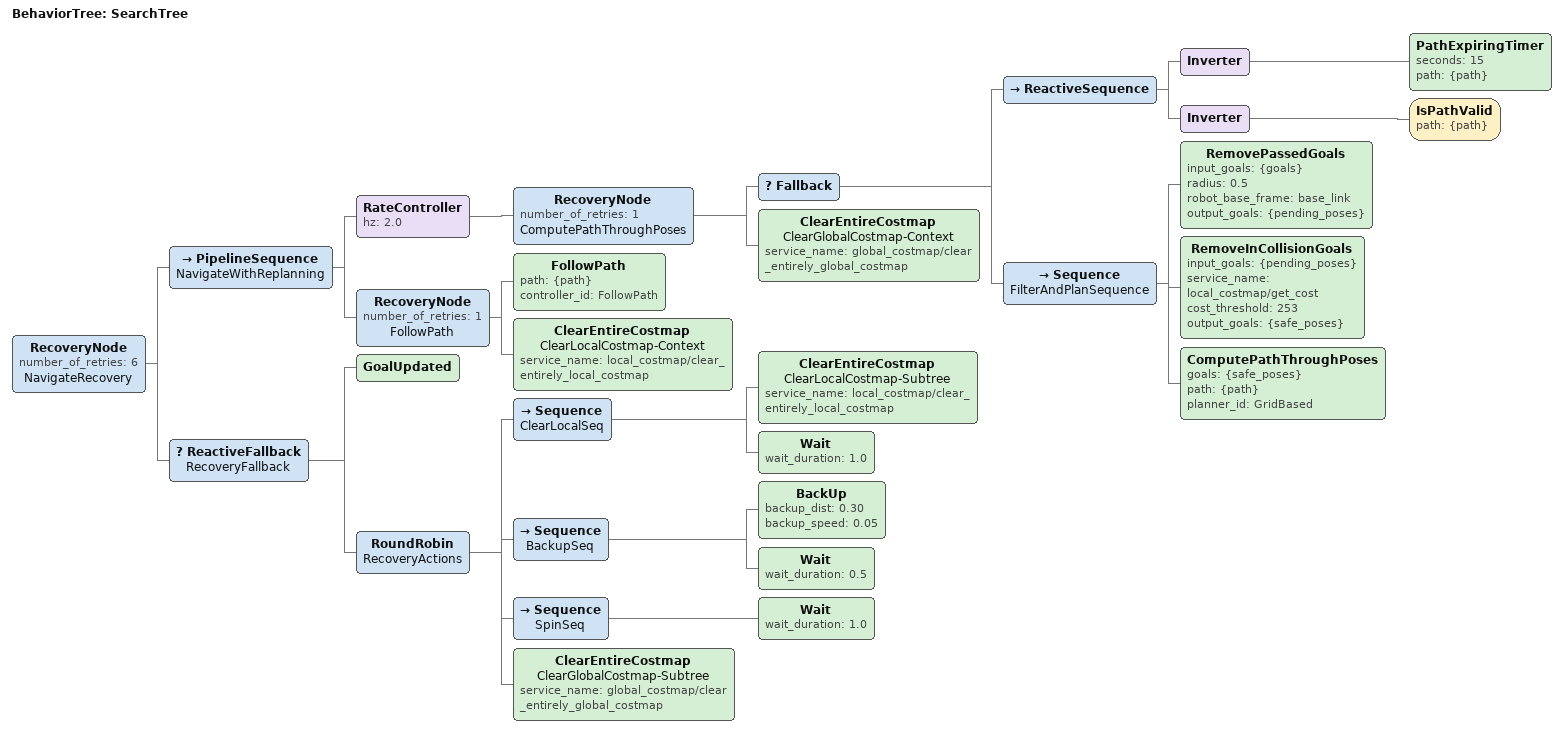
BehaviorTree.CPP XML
<root main_tree_to_execute="SearchTree">
  <BehaviorTree ID="SearchTree">
    <RecoveryNode number_of_retries="6" name="NavigateRecovery">
      <PipelineSequence name="NavigateWithReplanning">

        <RateController hz="2.0">
          <RecoveryNode number_of_retries="1" name="ComputePathThroughPoses">
            <Fallback>

              <ReactiveSequence>
                <Inverter>
                  <PathExpiringTimer seconds="15" path="{path}"/>
                </Inverter>
                <Inverter>
                  <IsPathValid path="{path}"/>
                </Inverter>
              </ReactiveSequence>

              <Sequence name="FilterAndPlanSequence">
                <RemovePassedGoals input_goals="{goals}"
                                   radius="0.5"
                                   robot_base_frame="base_link"
                                   output_goals="{pending_poses}"/>

                <RemoveInCollisionGoals input_goals="{pending_poses}"
                                        service_name="local_costmap/get_cost"
                                        cost_threshold="253"
                                        output_goals="{safe_poses}"/>

                <ComputePathThroughPoses goals="{safe_poses}"
                                         path="{path}"
                                         planner_id="GridBased"/>
              </Sequence>

            </Fallback>
            <ClearEntireCostmap name="ClearGlobalCostmap-Context" service_name="global_costmap/clear_entirely_global_costmap"/>
          </RecoveryNode>
        </RateController>

        <RecoveryNode number_of_retries="1" name="FollowPath">
          <FollowPath path="{path}" controller_id="FollowPath"/>
          <ClearEntireCostmap name="ClearLocalCostmap-Context" service_name="local_costmap/clear_entirely_local_costmap"/>
        </RecoveryNode>

      </PipelineSequence>

      <ReactiveFallback name="RecoveryFallback">
        <GoalUpdated/>
        <RoundRobin name="RecoveryActions">

          <Sequence name="ClearLocalSeq">
            <ClearEntireCostmap name="ClearLocalCostmap-Subtree" service_name="local_costmap/clear_entirely_local_costmap"/>
            <Wait wait_duration="1.0"/>
          </Sequence>

          <Sequence name="BackupSeq">
            <BackUp backup_dist="0.30" backup_speed="0.05"/>
            <Wait wait_duration="0.5"/>
          </Sequence>

          <Sequence name="SpinSeq">
            <Wait wait_duration="1.0"/>
          </Sequence>

          <ClearEntireCostmap name="ClearGlobalCostmap-Subtree" service_name="global_costmap/clear_entirely_global_costmap"/>

        </RoundRobin>
      </ReactiveFallback>

    </RecoveryNode>
  </BehaviorTree>
</root>
